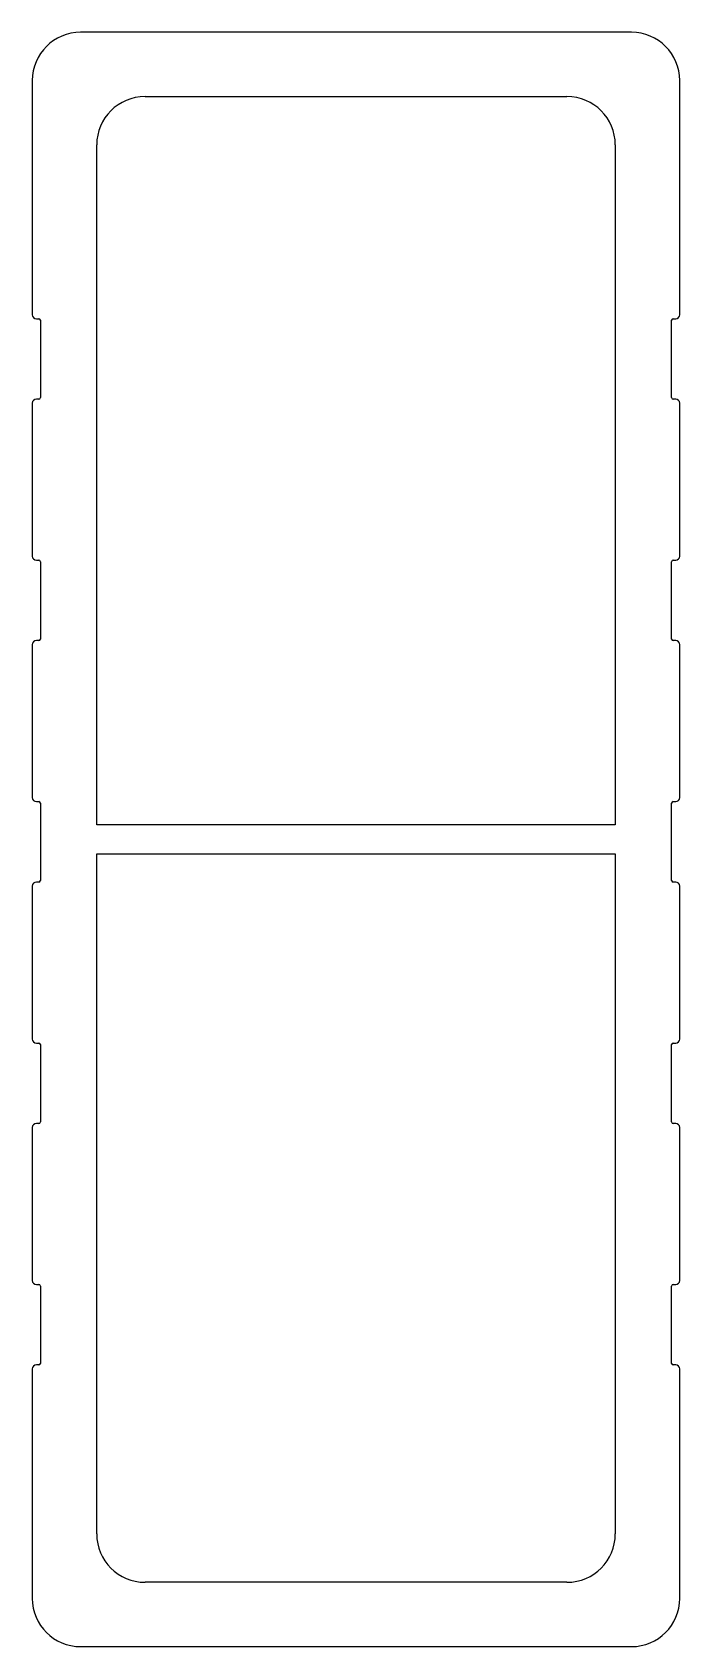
# Model space of a CAD drawing. Extents: x 3 to 43, y 4 to 104.
import ezdxf

# ---------------------------------------------------------------- set-up
doc = ezdxf.new("R2010")
doc.units = 0
doc.layers.get('0').update_dxf_attribs({"linetype": 'CONTINUOUS'})

msp = doc.modelspace()

# ---------------------------------------------------------------- linework, layer by layer
for p, q in [((40.45, 103.89), (6.25, 103.89)), ((3.25, 100.89), (3.25, 86.34)), ((43.45, 86.34), (43.45, 100.89)), ((10.25, 99.89), (36.45, 99.89)), ((7.25, 54.64), (7.25, 96.89)), ((39.45, 96.89), (39.45, 54.64)), ((3.5, 86.09), (3.65, 86.09)), ((3.75, 85.99), (3.75, 81.19)), ((42.95, 81.19), (42.95, 85.99)), ((43.05, 86.09), (43.2, 86.09)), ((3.25, 80.84), (3.25, 71.34)), ((3.65, 81.09), (3.5, 81.09)), ((43.2, 81.09), (43.05, 81.09)), ((43.45, 71.34), (43.45, 80.84)), ((3.5, 71.09), (3.65, 71.09)), ((3.75, 70.99), (3.75, 66.19)), ((42.95, 66.19), (42.95, 70.99)), ((43.05, 71.09), (43.2, 71.09)), ((3.25, 65.84), (3.25, 56.34)), ((3.65, 66.09), (3.5, 66.09)), ((43.2, 66.09), (43.05, 66.09)), ((43.45, 56.34), (43.45, 65.84)), ((3.5, 56.09), (3.65, 56.09)), ((3.75, 55.99), (3.75, 51.19)), ((42.95, 51.19), (42.95, 55.99)), ((43.05, 56.09), (43.2, 56.09)), ((39.45, 54.64), (7.25, 54.64)), ((7.25, 52.84), (39.45, 52.84)), ((7.25, 10.59), (7.25, 52.84)), ((39.45, 52.84), (39.45, 10.59)), ((3.25, 50.84), (3.25, 41.34)), ((3.65, 51.09), (3.5, 51.09)), ((43.2, 51.09), (43.05, 51.09)), ((43.45, 41.34), (43.45, 50.84)), ((3.5, 41.09), (3.65, 41.09)), ((3.75, 40.99), (3.75, 36.19)), ((42.95, 36.19), (42.95, 40.99)), ((43.05, 41.09), (43.2, 41.09)), ((3.25, 35.84), (3.25, 26.34)), ((3.65, 36.09), (3.5, 36.09)), ((43.2, 36.09), (43.05, 36.09)), ((43.45, 26.34), (43.45, 35.84)), ((3.5, 26.09), (3.65, 26.09)), ((43.05, 26.09), (43.2, 26.09)), ((3.75, 25.99), (3.75, 21.19)), ((42.95, 21.19), (42.95, 25.99)), ((3.65, 21.09), (3.5, 21.09)), ((43.2, 21.09), (43.05, 21.09)), ((3.25, 20.84), (3.25, 6.59)), ((43.45, 6.59), (43.45, 20.84)), ((36.45, 7.59), (10.25, 7.59)), ((6.25, 3.59), (40.45, 3.59))]:
    msp.add_line(p, q)
for centre, radius, start, end in [((6.25, 100.89), 3, 90, 180), ((40.45, 100.89), 3, 0, 90), ((10.25, 96.89), 3, 90, 180), ((36.45, 96.89), 3, 0, 90), ((3.5, 86.34), 0.25, 180, 270), ((43.2, 86.34), 0.25, 270, 0), ((3.65, 85.99), 0.1, 0, 90), ((43.05, 85.99), 0.1, 90, 180), ((3.5, 80.84), 0.25, 90, 180), ((3.65, 81.19), 0.1, 270, 0), ((43.05, 81.19), 0.1, 180, 270), ((43.2, 80.84), 0.25, 0, 90), ((3.5, 71.34), 0.25, 180, 270), ((43.2, 71.34), 0.25, 270, 0), ((3.65, 70.99), 0.1, 0, 90), ((43.05, 70.99), 0.1, 90, 180), ((3.5, 65.84), 0.25, 90, 180), ((3.65, 66.19), 0.1, 270, 0), ((43.05, 66.19), 0.1, 180, 270), ((43.2, 65.84), 0.25, 0, 90), ((3.5, 56.34), 0.25, 180, 270), ((43.2, 56.34), 0.25, 270, 0), ((3.65, 55.99), 0.1, 0, 90), ((43.05, 55.99), 0.1, 90, 180), ((3.65, 51.19), 0.1, 270, 0), ((43.05, 51.19), 0.1, 180, 270), ((3.5, 50.84), 0.25, 90, 180), ((43.2, 50.84), 0.25, 0, 90), ((3.5, 41.34), 0.25, 180, 270), ((43.2, 41.34), 0.25, 270, 0), ((3.65, 40.99), 0.1, 0, 90), ((43.05, 40.99), 0.1, 90, 180), ((3.65, 36.19), 0.1, 270, 0), ((43.05, 36.19), 0.1, 180, 270), ((3.5, 35.84), 0.25, 90, 180), ((43.2, 35.84), 0.25, 0, 90), ((3.5, 26.34), 0.25, 180, 270), ((3.65, 25.99), 0.1, 0, 90), ((43.05, 25.99), 0.1, 90, 180), ((43.2, 26.34), 0.25, 270, 0), ((3.5, 20.84), 0.25, 90, 180), ((3.65, 21.19), 0.1, 270, 0), ((43.05, 21.19), 0.1, 180, 270), ((43.2, 20.84), 0.25, 0, 90), ((10.25, 10.59), 3, 180, 270), ((36.45, 10.59), 3, 270, 0), ((6.25, 6.59), 3, 180, 270), ((40.45, 6.59), 3, 270, 0)]:
    msp.add_arc(centre, radius, start, end)

doc.saveas('drawing.dxf')
